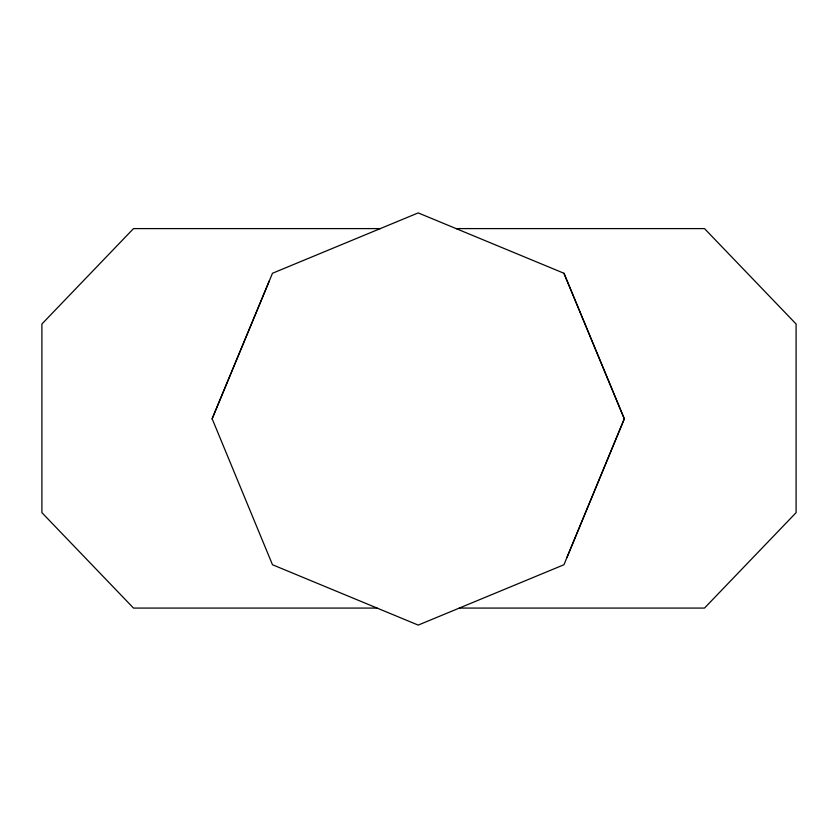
<?xml version="1.0" encoding="UTF-8"?>
<svg xmlns="http://www.w3.org/2000/svg" width="838" height="838" viewBox="0 0 838 838"><rect width="100%" height="100%" fill="white"/><g stroke="black" fill="none" stroke-linecap="round" stroke-linejoin="round"><path stroke-width="1.26" d="M212.108 419L272.476 273.261L418.204 212.904L563.943 273.261L624.31 418.665L566.949 557.469M269.375 280.751L212.108 418.665L272.476 564.739L418.204 625.096L563.943 564.739L624.31 419L563.943 273.261M380.305 228.596L133.504 228.596L41.9 324.013L41.9 512.657L133.504 608.074L377.1 608.074M456.113 228.596L704.496 228.596L796.1 324.013L796.1 512.657L704.496 608.074L459.308 608.074"/></g></svg>
